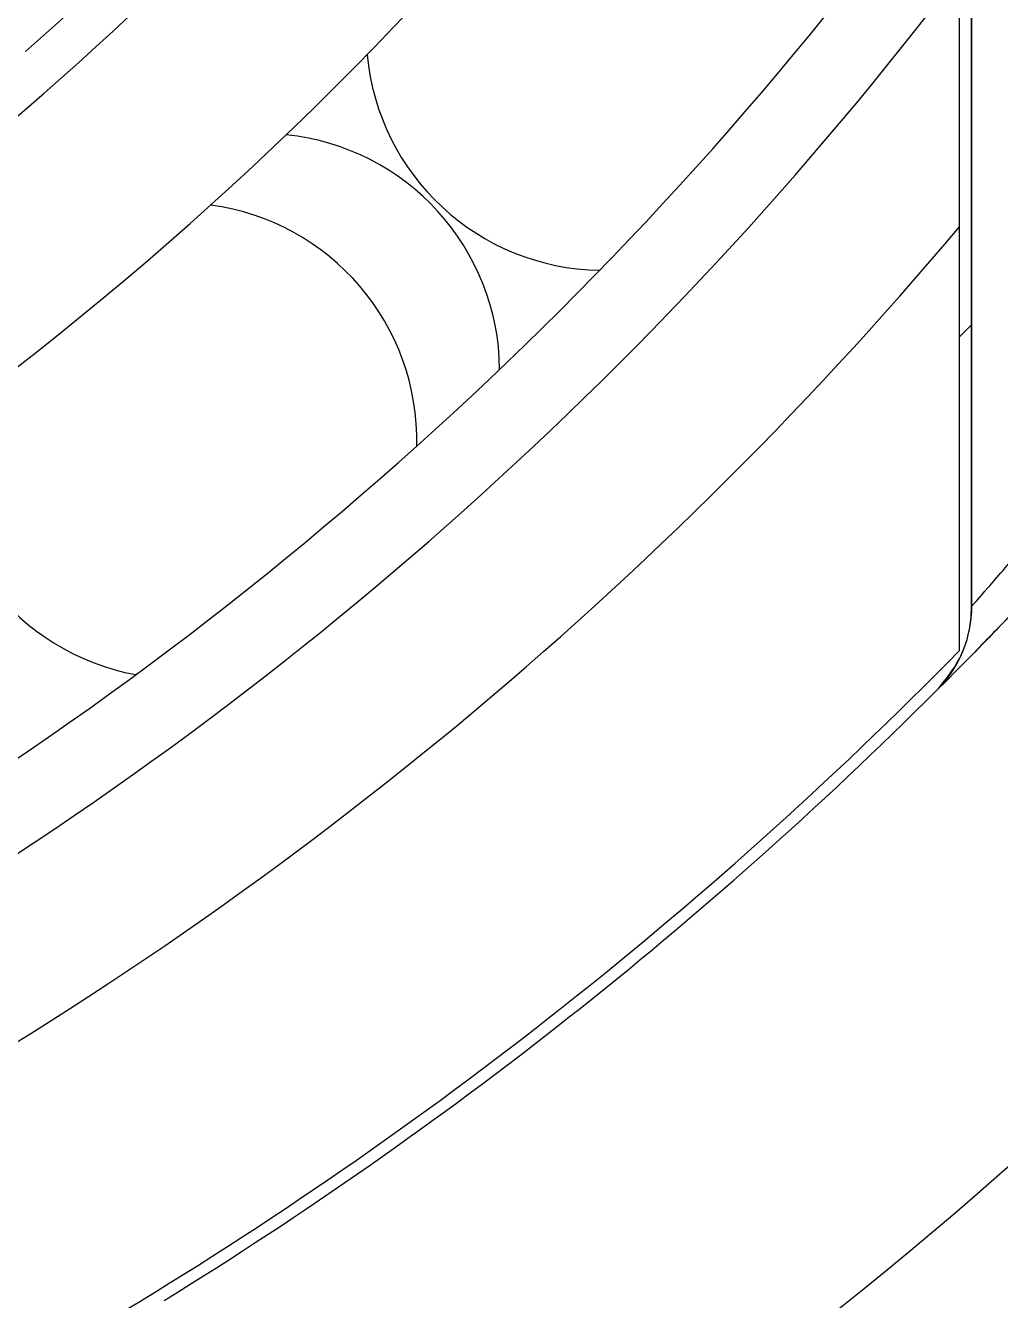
# Model space of a CAD drawing. Header units: millimetres. Extents: x 2 to 1187, y 2 to 839.
# Drawn here: x 192.33 to 198.48, y 432.75 to 440.79 of the extents above; entities that cross this region are included whole.
import ezdxf

# ---------------------------------------------------------------- set-up
doc = ezdxf.new("R2010")
doc.units = ezdxf.units.MM

# ---------------------------------------------------------------- blocks, each defined once
blk = doc.blocks.new('SW_HATCH_1')
at = {"color": 0, "linetype": 'Continuous', "lineweight": 18}
blk.add_line((31.0376, -40.8045), (31.1126, -40.7294), dxfattribs=at)

msp = doc.modelspace()

# ---------------------------------------------------------------- linework, layer by layer
at = {"color": 7, "linetype": 'Continuous', "lineweight": 25}
for p, q in [((198.2198, 436.8491), (198.2198, 445.5516)), ((198.2948, 437.1273), (198.2948, 445.1266)), ((198.2973, 437.1297), (198.2973, 445.1266)), ((198.2948, 437.1273), (198.2973, 437.1297))]:
    msp.add_line(p, q, dxfattribs=at)
at = {"color": 7, "linetype": 'Continuous', "lineweight": 18}
msp.add_circle((179.0979, 455.6266), 42.7508, dxfattribs=at)
at = {"color": 7, "linetype": 'Continuous', "lineweight": 25}
for centre, radius, start, end in [((179.0979, 455.6266), 56.25, 154.83497, 352.33774), ((179.0979, 455.6266), 29.375, 297.91007, 345.2075), ((179.0979, 455.6266), 20, 311.40962, 329.98115), ((179.0979, 455.6266), 21.5, 301.5509, 332.05624), ((179.0979, 455.6266), 20.275, 303.7018, 330.20374), ((179.0979, 455.6266), 23.5, 300.12309, 324.45889), ((179.0979, 455.6266), 24, 300.05952, 322.82053), ((179.0979, 455.6266), 26.875, 314.92646, 326.4672), ((195.9751, 440.7467), 1.5, 185.34869, 269.00099), ((193.8179, 438.6098), 1.5, 0.45862, 84.11092), ((193.2958, 438.1717), 1.5, 358.72306, 82.37535), ((179.0979, 455.6266), 25, 298.72293, 319.89602), ((193.2958, 438.1717), 1.5, 175.87501, 259.52731), ((197.5473, 437.1297), 0.75, 314.92646, 0), ((179.0979, 455.6266), 26.8, 300.67247, 315.52076), ((179.0979, 455.6266), 26.875, 301.65253, 314.91836)]:
    msp.add_arc(centre, radius, start, end, dxfattribs=at)
for points, knots in [([(198.2973, 437.1297), (198.3186, 437.1536), (198.3577, 437.1974), (198.6046, 437.4809), (198.8231, 437.7411), (199.0769, 438.0515), (199.3659, 438.4142), (199.852, 439.059), (200.3909, 439.8304), (200.9616, 440.7172), (201.6398, 441.8715), (202.3901, 443.3162), (202.8751, 444.4881), (203.1178, 445.0744)], [0, 0, 0, 0, 0.087696, 0.160891, 0.234196, 0.24137, 0.319383, 0.397504, 0.491691, 0.586363, 0.680847, 0.84034, 1, 1, 1, 1]), ([(201.5001, 440.7804), (201.2262, 440.3817), (200.6788, 439.5849), (199.9332, 438.6408), (199.3166, 437.9162), (198.8703, 437.4213), (198.5164, 437.0457), (198.3627, 436.8882), (198.2859, 436.8094)], [0, 0, 0, 0, 0.226149, 0.451881, 0.604055, 0.756046, 0.87807, 1, 1, 1, 1]), ([(198.0743, 436.596), (198.1281, 436.6614), (198.2356, 436.7922), (198.2898, 436.9875), (198.2938, 437.0993), (198.2948, 437.1273)], [0, 0, 0, 0, 0.428552, 0.857106, 1, 1, 1, 1])]:
    msp.add_open_spline(points, degree=3, knots=knots, dxfattribs=at)

# ---------------------------------------------------------------- block references
at = {"color": 7, "linetype": 'Continuous', "lineweight": 18}
msp.add_blockref('SW_HATCH_1', (167.1822, 479.6319), dxfattribs=at)

doc.saveas('drawing.dxf')
